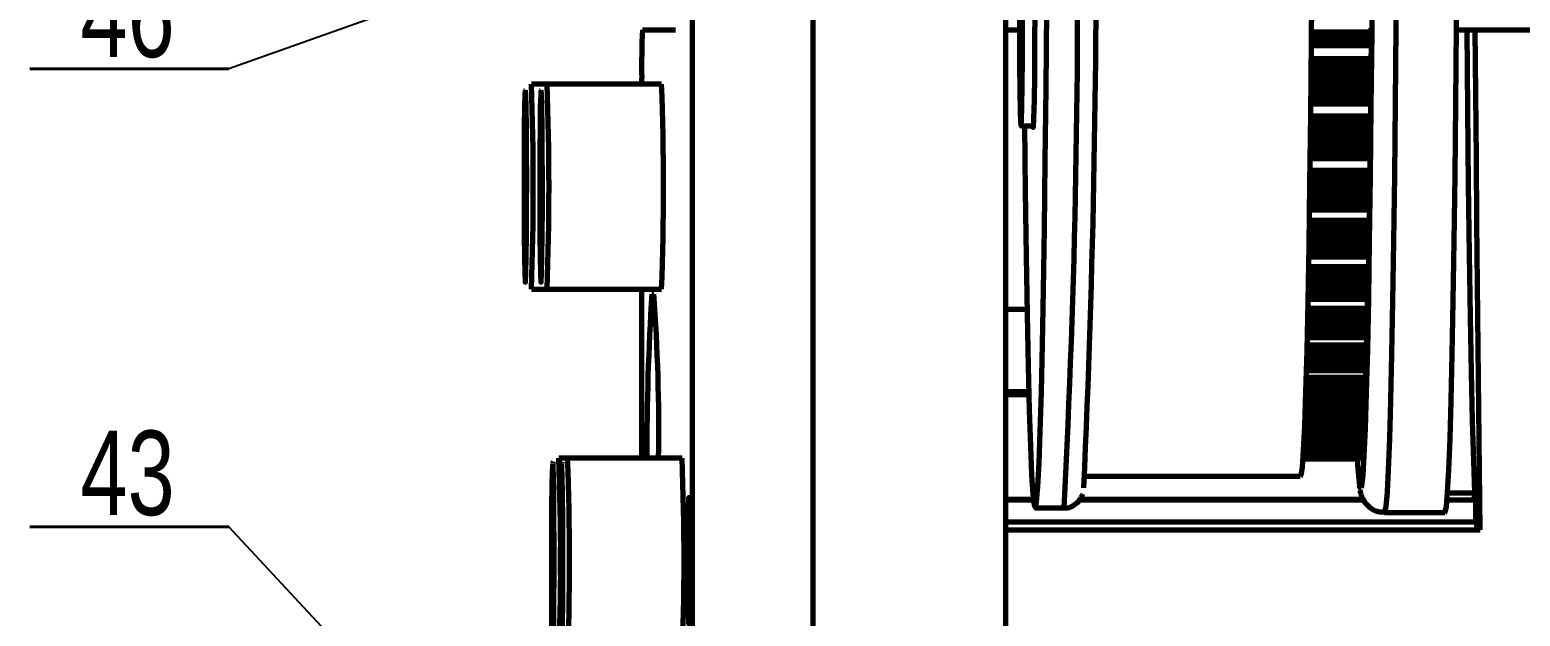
# Model space of a CAD drawing. Header units: millimetres. Extents: x -419 to 9215, y 1224 to 3301.
# Drawn here: x 264 to 325.8, y 3002.7 to 3027 of the extents above; entities that cross this region are included whole.
import ezdxf

# ---------------------------------------------------------------- set-up
doc = ezdxf.new("R2010")
doc.units = ezdxf.units.MM
for name, color, linetype, lineweight in [('Chu', 241, 'Continuous', 35), ('KHUNG_TEN', 7, 'Continuous', 35), ('Net 0.35', 20, 'Continuous', 35), ('Net 0.7', 7, 'Continuous', 70)]:
    doc.layers.add(name, color=color, linetype=linetype, lineweight=lineweight)
doc.styles.add('SLDTEXTSTYLE11', font='TXT', dxfattribs={"width": 0.75})
doc.styles.get("Standard").update_dxf_attribs({"font": 'arial.ttf'})
doc.dimstyles.new('SLDDIMSTYLE0', dxfattribs={"dimtxt": 0.18, "dimasz": 3.302, "dimexe": 0, "dimexo": 0.0625, "dimgap": 0, "dimtad": 0, "dimtih": 1, "dimtoh": 1, "dimdec": 0, "dimrnd": 1e-09, "dimzin": 0, "dimdsep": 46, "dimtxsty": 'Standard', "dimsah": 1, "dimcen": 0.09, "dimadec": 0, "dimazin": 0, "dimtfac": 3.302, "dimtdec": 0, "dimtofl": 0, "dimtmove": 0, "dimatfit": 3, "dimfxl": 1, "dimfrac": 2, "dimtolj": 1, "dimtzin": 0, "dimarcsym": 0})
doc.dimstyles.new('SLDDIMSTYLE1', dxfattribs={"dimtxt": 0.18, "dimasz": 1.016, "dimexe": 0, "dimexo": 0.0625, "dimgap": 0, "dimtad": 0, "dimtih": 1, "dimtoh": 1, "dimdec": 0, "dimrnd": 1e-09, "dimzin": 0, "dimdsep": 46, "dimtxsty": 'Standard', "dimblk1": 'DOT', "dimblk2": 'DOT', "dimsah": 1, "dimcen": 0.09, "dimadec": 0, "dimazin": 0, "dimtfac": 1.016, "dimtdec": 0, "dimtofl": 0, "dimtmove": 0, "dimatfit": 3, "dimldrblk": 'DOT', "dimfxl": 1, "dimfrac": 2, "dimtolj": 1, "dimtzin": 0, "dimarcsym": 0})

# ---------------------------------------------------------------- blocks, each defined once
blk = doc.blocks.new('SW_NOTE_0_2')
at = {"layer": 'KHUNG_TEN', "color": 0}
for p, q in [((-8.253, 0), (0, 0)), ((0, 0), (-8.253, 0)), ((-8.253, 0), (0, 0)), ((0, 0), (-8.253, 0)), ((-8.253, 0), (0, 0)), ((0, 0), (-8.253, 0))]:
    blk.add_line(p, q, dxfattribs=at)
at = {"layer": 'KHUNG_TEN', "color": 0, "insert": (-4.197, 3.985), "char_height": 3.5, "attachment_point": 2, "style": 'SLDTEXTSTYLE11'}
blk.add_mtext('43', dxfattribs=at)
blk = doc.blocks.new('SW_NOTE_0_5')
at = {"layer": 'KHUNG_TEN', "color": 0}
for p, q in [((-8.253, 0), (0, 0)), ((0, 0), (-8.253, 0)), ((-8.253, 0), (0, 0)), ((0, 0), (-8.253, 0)), ((-8.253, 0), (0, 0)), ((0, 0), (-8.253, 0))]:
    blk.add_line(p, q, dxfattribs=at)
at = {"layer": 'KHUNG_TEN', "color": 0, "insert": (-4.197, 3.985), "char_height": 3.5, "attachment_point": 2, "style": 'SLDTEXTSTYLE11'}
blk.add_mtext('46', dxfattribs=at)
blk = doc.blocks.new('_Dot')
at = {"color": 0, "linetype": 'ByBlock', "lineweight": -2}
blk.add_line((-0.5, 0), (-1, 0), dxfattribs=at)
at = {"color": 0, "linetype": 'ByBlock', "const_width": 0.5}
blk.add_lwpolyline([(-0.25, 0, 1), (0.25, 0, 1)], format="xyb", close=True, dxfattribs=at)

msp = doc.modelspace()

# ---------------------------------------------------------------- linework, layer by layer
at = {"layer": 'Net 0.7', "color": 7, "linetype": 'Continuous', "lineweight": 70}
for p, q in [((291.451, 3065.02), (291.451, 2977.02)), ((296.45, 3065.02), (296.45, 2977.02)), ((296.45, 3065.02), (296.45, 2990.098)), ((304.45, 3065.02), (304.45, 2990.098)), ((289.385, 3027.02), (290.758, 3027.02)), ((304.45, 3027.02), (305.02, 3027.02)), ((319.609, 3026.572), (317.123, 3026.572)), ((319.609, 3026.505), (317.123, 3026.505)), ((319.608, 3026.633), (317.124, 3026.633)), ((319.606, 3026.766), (317.125, 3026.766)), ((319.605, 3026.921), (317.126, 3026.921)), ((319.603, 3027.091), (319.605, 3026.921)), ((319.605, 3026.921), (319.606, 3026.766)), ((319.606, 3026.766), (319.608, 3026.633)), ((319.608, 3026.633), (319.609, 3026.572)), ((319.609, 3026.572), (319.609, 3026.505)), ((319.609, 3026.505), (319.609, 3026.434)), ((323.151, 3027.02), (323.574, 3027.02)), ((323.574, 3027.02), (323.927, 3027.02)), ((323.927, 3027.02), (402.828, 3027.02)), ((319.609, 3026.362), (317.121, 3026.362)), ((319.609, 3026.434), (317.122, 3026.434)), ((319.609, 3026.434), (319.609, 3026.362)), ((319.58, 3025.42), (317.113, 3025.42)), ((319.582, 3025.569), (317.114, 3025.569)), ((319.583, 3025.699), (317.115, 3025.699)), ((319.603, 3025.769), (317.116, 3025.769)), ((319.602, 3025.741), (317.116, 3025.741)), ((319.601, 3025.737), (317.116, 3025.737)), ((319.604, 3025.823), (317.117, 3025.823)), ((319.582, 3025.569), (319.58, 3025.42)), ((319.58, 3025.42), (319.58, 3025.257)), ((319.583, 3025.699), (319.582, 3025.569)), ((319.584, 3025.737), (319.583, 3025.699)), ((319.602, 3025.741), (319.601, 3025.737)), ((319.603, 3025.769), (319.602, 3025.741)), ((319.604, 3025.823), (319.603, 3025.769)), ((285.433, 3024.77), (284.781, 3024.77)), ((290.182, 3024.77), (285.433, 3024.77)), ((289.358, 3024.77), (289.358, 3025.02)), ((319.58, 3024.705), (317.106, 3024.705)), ((319.579, 3024.898), (317.108, 3024.898)), ((319.579, 3025.082), (317.11, 3025.082)), ((319.58, 3025.257), (317.111, 3025.257)), ((319.58, 3025.257), (319.579, 3025.082)), ((319.579, 3025.082), (319.579, 3024.898)), ((319.579, 3024.898), (319.58, 3024.705)), ((319.58, 3024.705), (319.582, 3024.527)), ((319.586, 3024.154), (317.1, 3024.154)), ((319.586, 3024.085), (317.1, 3024.085)), ((319.585, 3024.219), (317.101, 3024.219)), ((319.583, 3024.363), (317.103, 3024.363)), ((319.582, 3024.527), (317.104, 3024.527)), ((319.582, 3024.527), (319.583, 3024.363)), ((319.583, 3024.363), (319.585, 3024.219)), ((319.585, 3024.219), (319.586, 3024.154)), ((319.586, 3024.154), (319.586, 3024.085)), ((319.586, 3024.085), (319.586, 3024.014)), ((319.58, 3023.436), (317.093, 3023.436)), ((319.585, 3023.945), (317.098, 3023.945)), ((319.586, 3024.014), (317.099, 3024.014)), ((319.58, 3023.436), (319.579, 3023.387)), ((319.586, 3024.014), (319.585, 3023.945)), ((305.087, 3023.038), (305.601, 3023.038)), ((319.554, 3022.839), (317.086, 3022.839)), ((319.555, 3023.011), (317.088, 3023.011)), ((319.556, 3023.169), (317.09, 3023.169)), ((319.579, 3023.387), (317.092, 3023.387)), ((319.578, 3023.364), (317.092, 3023.364)), ((319.557, 3023.31), (317.092, 3023.31)), ((319.555, 3023.011), (319.554, 3022.839)), ((319.554, 3022.839), (319.554, 3022.654)), ((319.556, 3023.169), (319.555, 3023.011)), ((319.557, 3023.31), (319.556, 3023.169)), ((319.558, 3023.364), (319.557, 3023.31)), ((319.579, 3023.387), (319.578, 3023.364)), ((284.499, 3020.52), (284.515, 3022.562)), ((284.548, 3022.562), (284.515, 3022.562)), ((284.548, 3022.562), (284.564, 3020.52)), ((285.15, 3020.52), (285.167, 3022.562)), ((285.199, 3022.562), (285.167, 3022.562)), ((285.199, 3022.562), (285.216, 3020.52)), ((319.556, 3022.272), (317.08, 3022.272)), ((319.555, 3022.456), (317.082, 3022.456)), ((319.554, 3022.654), (317.084, 3022.654)), ((319.554, 3022.654), (319.555, 3022.456)), ((319.555, 3022.456), (319.556, 3022.272)), ((319.556, 3022.272), (319.557, 3022.099)), ((319.559, 3021.67), (317.073, 3021.67)), ((319.56, 3021.807), (317.074, 3021.807)), ((319.559, 3021.737), (317.074, 3021.737)), ((319.559, 3021.877), (317.075, 3021.877)), ((319.559, 3021.945), (317.076, 3021.945)), ((319.557, 3022.099), (317.078, 3022.099)), ((319.557, 3022.099), (319.559, 3021.945)), ((319.559, 3021.945), (319.559, 3021.877)), ((319.559, 3021.877), (319.56, 3021.807)), ((319.56, 3021.807), (319.559, 3021.737)), ((319.559, 3021.737), (319.559, 3021.67)), ((319.528, 3021.065), (317.065, 3021.065)), ((319.552, 3021.15), (317.066, 3021.15)), ((319.551, 3021.133), (317.066, 3021.133)), ((319.553, 3021.194), (317.067, 3021.194)), ((319.528, 3021.065), (319.527, 3020.913)), ((319.529, 3021.133), (319.528, 3021.065)), ((319.552, 3021.15), (319.551, 3021.133)), ((319.553, 3021.194), (319.552, 3021.15)), ((284.499, 3020.52), (284.515, 3018.478)), ((284.564, 3020.52), (284.499, 3020.52)), ((284.564, 3020.52), (284.548, 3018.478)), ((285.15, 3020.52), (285.167, 3018.478)), ((285.216, 3020.52), (285.15, 3020.52)), ((285.216, 3020.52), (285.199, 3018.478)), ((319.527, 3020.359), (317.056, 3020.359)), ((319.526, 3020.561), (317.059, 3020.561)), ((319.527, 3020.745), (317.061, 3020.745)), ((319.527, 3020.913), (317.063, 3020.913)), ((319.527, 3020.745), (319.526, 3020.561)), ((319.526, 3020.561), (319.527, 3020.359)), ((319.527, 3020.913), (319.527, 3020.745)), ((319.527, 3020.359), (319.528, 3020.169)), ((319.531, 3019.755), (317.048, 3019.755)), ((319.53, 3019.826), (317.049, 3019.826)), ((319.529, 3019.989), (317.051, 3019.989)), ((319.528, 3020.169), (317.054, 3020.169)), ((319.528, 3020.169), (319.529, 3019.989)), ((319.529, 3019.989), (319.53, 3019.826)), ((319.53, 3019.826), (319.531, 3019.755)), ((319.531, 3019.755), (319.531, 3019.684)), ((319.524, 3019.112), (317.039, 3019.112)), ((319.53, 3019.552), (317.045, 3019.552)), ((319.531, 3019.616), (317.046, 3019.616)), ((319.531, 3019.684), (317.047, 3019.684)), ((319.524, 3019.112), (319.523, 3019.073)), ((319.531, 3019.616), (319.53, 3019.552)), ((319.531, 3019.684), (319.531, 3019.616)), ((284.515, 3018.478), (284.548, 3018.478)), ((285.167, 3018.478), (285.199, 3018.478)), ((319.496, 3018.631), (317.032, 3018.631)), ((319.497, 3018.812), (317.034, 3018.812)), ((319.498, 3018.976), (317.037, 3018.976)), ((319.523, 3019.073), (317.038, 3019.073)), ((319.522, 3019.061), (317.038, 3019.061)), ((319.497, 3018.812), (319.496, 3018.631)), ((319.496, 3018.631), (319.497, 3018.427)), ((319.498, 3018.976), (319.497, 3018.812)), ((319.499, 3019.061), (319.498, 3018.976)), ((319.523, 3019.073), (319.522, 3019.061)), ((319.5, 3017.875), (317.02, 3017.875)), ((319.498, 3018.046), (317.023, 3018.046)), ((319.497, 3018.232), (317.025, 3018.232)), ((319.497, 3018.427), (317.028, 3018.427)), ((319.497, 3018.427), (319.497, 3018.232)), ((319.497, 3018.232), (319.498, 3018.046)), ((319.498, 3018.046), (319.5, 3017.875)), ((319.5, 3017.875), (319.5, 3017.801)), ((319.499, 3017.603), (317.015, 3017.603)), ((319.5, 3017.663), (317.016, 3017.663)), ((319.5, 3017.73), (317.017, 3017.73)), ((319.5, 3017.801), (317.019, 3017.801)), ((319.5, 3017.663), (319.499, 3017.603)), ((319.5, 3017.801), (319.5, 3017.73)), ((319.5, 3017.73), (319.5, 3017.663)), ((319.465, 3016.67), (316.999, 3016.67)), ((319.464, 3016.876), (317.003, 3016.876)), ((319.465, 3017.054), (317.006, 3017.054)), ((319.491, 3017.168), (317.008, 3017.168)), ((319.49, 3017.161), (317.008, 3017.161)), ((319.492, 3017.201), (317.009, 3017.201)), ((319.465, 3017.054), (319.464, 3016.876)), ((319.464, 3016.876), (319.465, 3016.67)), ((319.466, 3017.161), (319.465, 3017.054)), ((319.465, 3016.67), (319.465, 3016.473)), ((319.491, 3017.168), (319.49, 3017.161)), ((319.492, 3017.201), (319.491, 3017.168)), ((284.781, 3016.27), (285.433, 3016.27)), ((285.433, 3016.27), (290.182, 3016.27)), ((289.358, 3009.27), (289.358, 3016.27)), ((289.857, 3016.07), (289.773, 3016.07)), ((319.467, 3016.028), (316.988, 3016.028)), ((319.467, 3016.104), (316.989, 3016.104)), ((319.466, 3016.281), (316.992, 3016.281)), ((319.465, 3016.473), (316.996, 3016.473)), ((319.465, 3016.473), (319.466, 3016.281)), ((319.466, 3016.281), (319.467, 3016.104)), ((319.467, 3016.104), (319.467, 3016.028)), ((319.467, 3016.028), (319.467, 3015.957)), ((304.45, 3015.439), (305.336, 3015.439)), ((319.458, 3015.447), (316.976, 3015.447)), ((319.457, 3015.446), (316.976, 3015.446)), ((319.459, 3015.475), (316.977, 3015.475)), ((319.466, 3015.836), (316.984, 3015.836)), ((319.467, 3015.891), (316.985, 3015.891)), ((319.467, 3015.957), (316.986, 3015.957)), ((319.432, 3015.446), (319.431, 3015.307)), ((319.458, 3015.447), (319.457, 3015.446)), ((319.459, 3015.475), (319.458, 3015.447)), ((319.459, 3015.475), (319.466, 3015.836)), ((319.467, 3015.891), (319.466, 3015.836)), ((319.467, 3015.957), (319.467, 3015.891)), ((319.431, 3014.902), (316.965, 3014.902)), ((319.431, 3015.101), (316.969, 3015.101)), ((319.431, 3015.307), (316.974, 3015.307)), ((319.431, 3015.307), (319.431, 3015.101)), ((319.431, 3015.101), (319.431, 3014.902)), ((319.431, 3014.902), (319.432, 3014.706)), ((319.431, 3014.26), (316.951, 3014.26)), ((319.432, 3014.312), (316.953, 3014.312)), ((319.433, 3014.375), (316.954, 3014.375)), ((319.433, 3014.445), (316.956, 3014.445)), ((319.432, 3014.523), (316.957, 3014.523)), ((319.432, 3014.706), (316.961, 3014.706)), ((319.423, 3013.943), (319.431, 3014.26)), ((319.432, 3014.312), (319.431, 3014.26)), ((319.432, 3014.706), (319.432, 3014.523)), ((319.432, 3014.523), (319.433, 3014.445)), ((319.433, 3014.375), (319.432, 3014.312)), ((319.433, 3014.445), (319.433, 3014.375)), ((319.395, 3013.528), (316.934, 3013.528)), ((319.395, 3013.729), (316.939, 3013.729)), ((319.423, 3013.943), (316.944, 3013.943)), ((319.422, 3013.921), (316.944, 3013.921)), ((319.395, 3013.921), (319.395, 3013.729)), ((319.395, 3013.729), (319.395, 3013.528)), ((319.395, 3013.528), (319.396, 3013.33)), ((319.423, 3013.943), (319.422, 3013.921)), ((319.396, 3012.934), (316.919, 3012.934)), ((319.396, 3012.994), (316.921, 3012.994)), ((319.396, 3013.063), (316.923, 3013.063)), ((319.396, 3013.142), (316.925, 3013.142)), ((319.396, 3013.33), (316.929, 3013.33)), ((319.396, 3012.934), (319.395, 3012.887)), ((319.396, 3013.33), (319.396, 3013.142)), ((319.396, 3013.142), (319.396, 3013.063)), ((319.396, 3013.063), (319.396, 3012.994)), ((319.396, 3012.994), (319.396, 3012.934)), ((319.358, 3012.362), (316.903, 3012.362)), ((319.358, 3012.562), (316.909, 3012.562)), ((319.386, 3012.598), (316.91, 3012.598)), ((319.387, 3012.615), (316.911, 3012.615)), ((319.395, 3012.887), (316.918, 3012.887)), ((319.358, 3012.598), (319.358, 3012.562)), ((319.358, 3012.562), (319.358, 3012.362)), ((319.358, 3012.362), (319.358, 3012.162)), ((319.387, 3012.615), (319.386, 3012.598)), ((305.409, 3012.02), (304.45, 3012.02)), ((319.357, 3011.724), (316.884, 3011.724)), ((319.358, 3011.766), (316.886, 3011.766)), ((319.359, 3011.823), (316.887, 3011.823)), ((319.359, 3011.891), (316.889, 3011.891)), ((319.359, 3011.97), (316.892, 3011.97)), ((319.358, 3012.162), (316.898, 3012.162)), ((319.358, 3011.766), (319.357, 3011.724)), ((319.358, 3012.162), (319.359, 3011.97)), ((319.359, 3011.823), (319.358, 3011.766)), ((319.359, 3011.97), (319.359, 3011.891)), ((319.359, 3011.891), (319.359, 3011.823)), ((319.32, 3011.208), (316.867, 3011.208)), ((319.32, 3011.409), (316.874, 3011.409)), ((319.349, 3011.499), (316.877, 3011.499)), ((319.348, 3011.488), (316.877, 3011.488)), ((319.32, 3011.488), (319.32, 3011.409)), ((319.32, 3011.409), (319.32, 3011.208)), ((319.32, 3011.208), (319.32, 3011.015)), ((319.349, 3011.499), (319.348, 3011.488)), ((319.28, 3010.476), (316.839, 3010.476)), ((319.309, 3010.602), (316.844, 3010.602)), ((319.308, 3010.597), (316.844, 3010.597)), ((319.318, 3010.779), (316.851, 3010.779)), ((319.319, 3010.815), (316.853, 3010.815)), ((319.32, 3010.869), (316.855, 3010.869)), ((319.32, 3010.935), (316.857, 3010.935)), ((319.32, 3011.015), (316.86, 3011.015)), ((319.281, 3010.597), (319.28, 3010.476)), ((319.28, 3010.476), (319.28, 3010.281)), ((319.309, 3010.602), (319.308, 3010.597)), ((319.319, 3010.815), (319.318, 3010.779)), ((319.32, 3010.869), (319.319, 3010.815)), ((319.32, 3011.015), (319.32, 3010.935)), ((319.32, 3010.935), (319.32, 3010.869)), ((319.269, 3009.929), (316.814, 3009.929)), ((319.278, 3010.057), (316.82, 3010.057)), ((319.279, 3010.088), (316.822, 3010.088)), ((319.28, 3010.138), (316.824, 3010.138)), ((319.28, 3010.202), (316.827, 3010.202)), ((319.28, 3010.281), (316.831, 3010.281)), ((319.24, 3009.929), (319.24, 3009.774)), ((319.279, 3010.088), (319.278, 3010.057)), ((319.28, 3010.138), (319.279, 3010.088)), ((319.28, 3010.281), (319.28, 3010.202)), ((319.28, 3010.202), (319.28, 3010.138)), ((286.285, 3009.27), (285.918, 3009.27)), ((291.035, 3009.27), (286.285, 3009.27)), ((319.038, 3009.224), (316.773, 3009.224)), ((319.188, 3009.273), (316.776, 3009.273)), ((319.156, 3009.269), (316.776, 3009.269)), ((319.197, 3009.3), (316.778, 3009.3)), ((319.198, 3009.32), (316.779, 3009.32)), ((319.199, 3009.361), (316.782, 3009.361)), ((319.199, 3009.419), (316.786, 3009.419)), ((319.229, 3009.486), (316.79, 3009.486)), ((319.238, 3009.563), (316.794, 3009.563)), ((319.239, 3009.588), (316.796, 3009.588)), ((319.239, 3009.634), (316.799, 3009.634)), ((319.24, 3009.696), (316.802, 3009.696)), ((319.24, 3009.774), (316.806, 3009.774)), ((319.156, 3009.273), (319.156, 3009.269)), ((319.198, 3009.32), (319.197, 3009.3)), ((319.199, 3009.361), (319.198, 3009.32)), ((319.199, 3009.486), (319.199, 3009.419)), ((319.199, 3009.419), (319.199, 3009.361)), ((319.239, 3009.588), (319.238, 3009.563)), ((319.24, 3009.696), (319.239, 3009.634)), ((319.239, 3009.634), (319.239, 3009.588)), ((319.24, 3009.774), (319.24, 3009.696)), ((307.76, 3008.521), (316.671, 3008.521)), ((304.45, 3007.571), (305.597, 3007.571)), ((305.603, 3007.52), (304.45, 3007.52)), ((319.306, 3007.52), (307.508, 3007.52)), ((307.547, 3007.571), (319.279, 3007.571)), ((323.943, 3007.52), (322.758, 3007.52)), ((322.781, 3007.824), (323.904, 3007.824)), ((323.903, 3007.52), (323.904, 3007.824)), ((285.635, 3004.829), (285.649, 3006.96)), ((285.682, 3007.15), (285.649, 3006.96)), ((285.684, 3006.96), (285.649, 3006.96)), ((285.682, 3007.15), (285.701, 3005.21)), ((286.003, 3004.829), (286.017, 3006.96)), ((286.049, 3007.15), (286.017, 3006.96)), ((286.051, 3006.96), (286.017, 3006.96)), ((286.049, 3007.15), (286.068, 3005.21)), ((305.672, 3007.203), (306.872, 3007.203)), ((320.171, 3007.02), (322.671, 3007.02)), ((323.974, 3006.608), (304.45, 3006.608)), ((304.45, 3006.293), (324.136, 3006.293)), ((285.701, 3005.21), (285.687, 3003.079)), ((286.068, 3005.21), (286.054, 3003.079)), ((285.635, 3004.829), (285.654, 3002.889)), ((285.698, 3004.829), (285.635, 3004.829)), ((286.003, 3004.829), (286.021, 3002.889)), ((286.065, 3004.829), (286.003, 3004.829)), ((285.654, 3002.889), (285.687, 3003.079)), ((286.021, 3002.889), (286.054, 3003.079))]:
    msp.add_line(p, q, dxfattribs=at)
at = {"layer": 'Net 0.7', "color": 8, "linetype": 'Continuous', "lineweight": 70}
for p, q in [((284.531, 3024.52), (284.527, 3024.505)), ((285.183, 3024.52), (285.178, 3024.505)), ((304.45, 3011.9), (305.412, 3011.9)), ((285.669, 3009.019), (285.664, 3009.007)), ((286.036, 3009.019), (286.031, 3009.007))]:
    msp.add_line(p, q, dxfattribs=at)
at = {"layer": 'Net 0.7', "color": 7, "linetype": 'Continuous', "lineweight": 70, "flags": 128}
for points in [[(319.642, 3066.181), (319.665, 3062.841), (319.684, 3059.356), (319.698, 3055.758), (319.707, 3052.08), (319.711, 3048.355), (319.71, 3044.617), (319.705, 3040.902), (319.694, 3037.243), (319.679, 3033.674), (319.659, 3030.227), (319.634, 3026.935), (319.605, 3023.827), (319.573, 3020.932), (319.536, 3018.276), (319.496, 3015.885), (319.454, 3013.78), (319.408, 3011.98), (319.361, 3010.501), (319.311, 3009.359), (319.261, 3008.562), (319.209, 3008.118), (319.187, 3008.037)], [(322.671, 3007.02), (322.68, 3007.025), (322.732, 3007.264), (322.783, 3007.853), (322.834, 3008.789), (322.883, 3010.061), (322.93, 3011.661), (322.975, 3013.572), (323.017, 3015.779), (323.056, 3018.261), (323.092, 3020.997), (323.124, 3023.963), (323.152, 3027.133), (323.175, 3030.478), (323.195, 3033.969), (323.209, 3037.576), (323.219, 3041.265), (323.224, 3045.006), (323.224, 3048.764), (323.22, 3052.507), (323.21, 3056.202), (323.196, 3059.815), (323.177, 3063.316), (323.153, 3066.672)], [(305.022, 3029.51), (305.018, 3028.182), (305.02, 3026.841), (305.027, 3025.584), (305.038, 3024.506), (305.053, 3023.686), (305.07, 3023.185), (305.089, 3023.04), (305.107, 3023.262), (305.124, 3023.835), (305.138, 3024.716), (305.149, 3025.839), (305.155, 3027.122), (305.155, 3028.469), (305.151, 3029.78), (305.142, 3030.959), (305.129, 3031.917), (305.112, 3032.583), (305.094, 3032.909), (305.076, 3032.87), (305.058, 3032.469), (305.042, 3031.735), (305.03, 3030.724), (305.022, 3029.51)], [(305.573, 3032.938), (305.579, 3033.004), (305.599, 3032.965), (305.618, 3032.524), (305.634, 3031.714), (305.647, 3030.603), (305.655, 3029.28), (305.657, 3027.852), (305.654, 3026.436)], [(317.149, 3029.821), (317.123, 3026.568), (317.094, 3023.507), (317.06, 3020.667), (317.023, 3018.074), (316.982, 3015.753), (316.939, 3013.726), (316.893, 3012.011), (316.845, 3010.625), (316.795, 3009.581), (316.745, 3008.888), (316.693, 3008.553), (316.671, 3008.521)], [(305.232, 3023.038), (305.263, 3020.327), (305.3, 3017.64), (305.34, 3015.218), (305.383, 3013.085), (305.429, 3011.259), (305.478, 3009.757), (305.528, 3008.592), (305.579, 3007.775), (305.631, 3007.314), (305.684, 3007.212), (305.736, 3007.471), (305.788, 3008.088), (305.839, 3009.057), (305.888, 3010.37), (305.935, 3012.016), (305.98, 3013.978), (306.022, 3016.239), (306.061, 3018.779), (306.097, 3021.575), (306.128, 3024.602), (306.156, 3027.831)], [(323.574, 3027.02), (323.603, 3023.7), (323.636, 3020.593), (323.673, 3017.727), (323.713, 3015.127), (323.757, 3012.817), (323.804, 3010.818), (323.853, 3009.149), (323.904, 3007.824)], [(324.136, 3006.293), (324.108, 3008.789), (324.081, 3011.313), (324.054, 3013.865), (324.028, 3016.444), (324.002, 3019.049), (323.976, 3021.681), (323.952, 3024.338), (323.927, 3027.02)], [(305.654, 3026.436), (305.645, 3025.145), (305.631, 3024.084), (305.614, 3023.34), (305.595, 3022.972), (305.575, 3023.01), (305.573, 3023.038)], [(319.609, 3026.362), (319.608, 3026.294), (319.608, 3026.226), (319.607, 3026.159), (319.607, 3026.091), (319.606, 3026.024), (319.605, 3025.957), (319.605, 3025.89), (319.604, 3025.823)], [(284.527, 3024.505), (284.515, 3024.342), (284.5, 3023.825), (284.488, 3023.014), (284.48, 3021.981), (284.476, 3020.819), (284.477, 3019.63), (284.483, 3018.52), (284.494, 3017.587), (284.507, 3016.916), (284.523, 3016.564), (284.54, 3016.564), (284.555, 3016.916), (284.569, 3017.587), (284.579, 3018.52), (284.585, 3019.63), (284.587, 3020.819), (284.583, 3021.981), (284.575, 3023.014), (284.563, 3023.825), (284.548, 3024.342), (284.531, 3024.52), (284.531, 3024.52)], [(285.178, 3024.505), (285.167, 3024.342), (285.152, 3023.825), (285.14, 3023.014), (285.131, 3021.981), (285.128, 3020.819), (285.129, 3019.63), (285.135, 3018.52), (285.145, 3017.587), (285.159, 3016.916), (285.175, 3016.564), (285.191, 3016.564), (285.207, 3016.916), (285.221, 3017.587), (285.231, 3018.52), (285.237, 3019.63), (285.238, 3020.819), (285.234, 3021.981), (285.226, 3023.014), (285.214, 3023.825), (285.199, 3024.342), (285.183, 3024.52), (285.183, 3024.52)], [(319.585, 3023.945), (319.585, 3023.881), (319.584, 3023.817), (319.583, 3023.753), (319.583, 3023.689), (319.582, 3023.626), (319.581, 3023.562), (319.58, 3023.499), (319.58, 3023.436)], [(319.559, 3021.67), (319.558, 3021.61), (319.557, 3021.551), (319.557, 3021.491), (319.556, 3021.431), (319.555, 3021.372), (319.554, 3021.312), (319.554, 3021.253), (319.553, 3021.194)], [(319.53, 3019.552), (319.529, 3019.497), (319.529, 3019.441), (319.528, 3019.386), (319.527, 3019.331), (319.526, 3019.276), (319.525, 3019.221), (319.524, 3019.166), (319.524, 3019.112)], [(319.499, 3017.603), (319.498, 3017.552), (319.497, 3017.502), (319.497, 3017.451), (319.496, 3017.401), (319.495, 3017.351), (319.494, 3017.301), (319.493, 3017.251), (319.492, 3017.201)], [(285.664, 3009.007), (285.647, 3008.734), (285.633, 3008.132), (285.622, 3007.253), (285.615, 3006.176), (285.613, 3004.996), (285.615, 3003.818), (285.622, 3002.746), (285.634, 3001.877), (285.648, 3001.287), (285.664, 3001.029), (285.681, 3001.125), (285.696, 3001.568), (285.709, 3002.317), (285.718, 3003.306), (285.723, 3004.447), (285.723, 3005.64), (285.718, 3006.777), (285.708, 3007.758), (285.695, 3008.496), (285.68, 3008.925), (285.669, 3009.019)], [(286.031, 3009.007), (286.015, 3008.734), (286.001, 3008.132), (285.989, 3007.253), (285.982, 3006.176), (285.98, 3004.996), (285.983, 3003.818), (285.99, 3002.746), (286.001, 3001.877), (286.015, 3001.287), (286.032, 3001.029), (286.048, 3001.125), (286.063, 3001.568), (286.076, 3002.317), (286.085, 3003.306), (286.09, 3004.447), (286.09, 3005.64), (286.085, 3006.777), (286.076, 3007.758), (286.063, 3008.496), (286.047, 3008.925), (286.036, 3009.019)], [(291.349, 3005.02), (291.346, 3005.968), (291.339, 3006.788), (291.328, 3007.369), (291.316, 3007.633), (291.302, 3007.544), (291.29, 3007.114), (291.281, 3006.401), (291.276, 3005.502), (291.276, 3004.537), (291.281, 3003.638), (291.29, 3002.925), (291.302, 3002.495), (291.316, 3002.406), (291.328, 3002.67), (291.339, 3003.251), (291.346, 3004.071), (291.349, 3005.02)], [(323.961, 3006.608), (323.959, 3006.764), (323.949, 3007.348), (323.936, 3007.627), (323.923, 3007.565), (323.921, 3007.52)], [(323.974, 3006.608), (323.994, 3006.387), (324.005, 3006.293)]]:
    msp.add_lwpolyline(points, dxfattribs=at)
at = {"layer": 'Net 0.7', "color": 8, "linetype": 'Continuous', "lineweight": 70, "flags": 128}
for points in [[(320.171, 3007.02), (320.18, 3007.025), (320.232, 3007.264), (320.283, 3007.853), (320.334, 3008.789), (320.383, 3010.061), (320.43, 3011.661), (320.475, 3013.572), (320.517, 3015.779), (320.556, 3018.261), (320.592, 3020.997), (320.624, 3023.963), (320.652, 3027.133), (320.676, 3030.478), (320.695, 3033.969), (320.71, 3037.576), (320.719, 3041.265), (320.725, 3045.006), (320.725, 3048.764), (320.72, 3052.507), (320.71, 3056.202), (320.696, 3059.815), (320.677, 3063.316), (320.654, 3066.672)], [(319.187, 3008.037), (319.157, 3008.032), (319.131, 3008.127)]]:
    msp.add_lwpolyline(points, dxfattribs=at)
at = {"layer": 'Net 0.7', "color": 8, "linetype": 'Continuous', "lineweight": 70}
msp.add_arc((-100.643, 3028.758), 408.085, 356.97228, 0.84556, dxfattribs=at)
at = {"layer": 'Net 0.7', "color": 7, "linetype": 'Continuous', "lineweight": 70}
for centre, radius, start, end in [((-178.223, 3030.381), 486.432, 357.36756, 0.54711), ((325.448, 3025.52), 36.094, 177.61805, 180.79358), ((172.864, 3020.52), 111.998, 357.82527, 2.17473), ((173.515, 3020.52), 111.998, 357.82527, 2.17473), ((175.708, 3020.52), 114.554, 357.87381, 2.12619), ((395.76, 3009.515), 106.189, 176.46086, 180.13216), ((214.472, 3010.425), 75.596, 359.12455, 4.28243), ((117.081, 3018.807), 202.4, 358.24683, 358.32393), ((204.67, 3015.898), 114.763, 357.8031, 357.91565), ((263.711, 3013.405), 55.669, 357.11318, 357.2955), ((298.429, 3011.433), 20.894, 355.87346, 356.22386), ((177.707, 3005.028), 108.292, 357.74795, 2.24356), ((178.074, 3005.028), 108.292, 357.74795, 2.24356), ((177.626, 3005.02), 113.488, 357.85384, 2.14616), ((331.078, 3009.703), 12.051, 182.06213, 187.5155), ((318.985, 3009.356), 0.219, 337.6503, 344.98731), ((314.559, 3010.064), 4.706, 352.94189, 353.88872)]:
    msp.add_arc(centre, radius, start, end, dxfattribs=at)
for points, knots in [([(285.685, 3009.112), (285.682, 3009.104), (285.674, 3009.083), (285.67, 3009.065), (285.668, 3009.054), (285.667, 3009.049)], [0, 0, 0, 0, 0.216444, 0.638862, 1, 1, 1, 1]), ([(286.052, 3009.112), (286.05, 3009.104), (286.041, 3009.083), (286.038, 3009.065), (286.035, 3009.054), (286.034, 3009.049)], [0, 0, 0, 0, 0.216444, 0.638862, 1, 1, 1, 1]), ([(306.847, 3007.217), (306.872, 3007.212), (307.013, 3007.184), (307.259, 3007.286), (307.472, 3007.454), (307.587, 3007.621), (307.636, 3007.731), (307.648, 3007.774), (307.653, 3007.792)], [0, 0, 0, 0, 0.04383, 0.247048, 0.419032, 0.595266, 0.832803, 1, 1, 1, 1]), ([(319.149, 3007.945), (319.151, 3007.933), (319.16, 3007.864), (319.186, 3007.765), (319.287, 3007.505), (319.528, 3007.226), (319.843, 3007.04), (320.069, 3007.04), (320.158, 3007.04)], [0, 0, 0, 0, 0.069507, 0.436897, 0.638851, 0.778424, 0.912572, 1, 1, 1, 1])]:
    msp.add_open_spline(points, degree=3, knots=knots, dxfattribs=at)

# ---------------------------------------------------------------- block references
at = {"layer": 'Chu'}
for name, p in [('SW_NOTE_0_5', (272.231, 3025.404)), ('SW_NOTE_0_2', (272.231, 3006.422))]:
    msp.add_blockref(name, p, dxfattribs=at)

# ---------------------------------------------------------------- leaders
at = {"layer": 'Net 0.35'}
for points, dimstyle in [([(366.674, 3058.893), (272.231, 3025.404)], 'SLDDIMSTYLE1'), ([(351.932, 2920.804), (272.231, 3006.422)], 'SLDDIMSTYLE0')]:
    msp.add_leader(points, dimstyle=dimstyle, dxfattribs=at)

doc.saveas('drawing.dxf')
